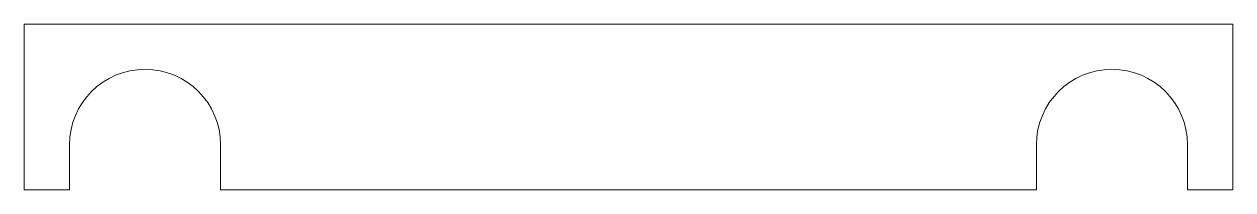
# Model space of a CAD drawing. Extents: x 0 to 10, y 0 to 1.4.
import ezdxf

# ---------------------------------------------------------------- set-up
doc = ezdxf.new("R2010")
doc.units = 0
doc.header["$MEASUREMENT"] = 0
doc.layers.add('L0', color=7, linetype='CONTINUOUS')

msp = doc.modelspace()

# ---------------------------------------------------------------- linework, layer by layer
at = {"layer": 'L0', "lineweight": 0}
msp.add_lwpolyline([(10, 0), (9.625, 0), (9.625, 0.375, 1), (8.375, 0.375), (8.375, 0), (1.625, 0), (1.625, 0.375, 1), (0.375, 0.375), (0.375, 0), (0, 0), (0, 1.375), (10, 1.375)], format="xyb", close=True, dxfattribs=at)

doc.saveas('drawing.dxf')
